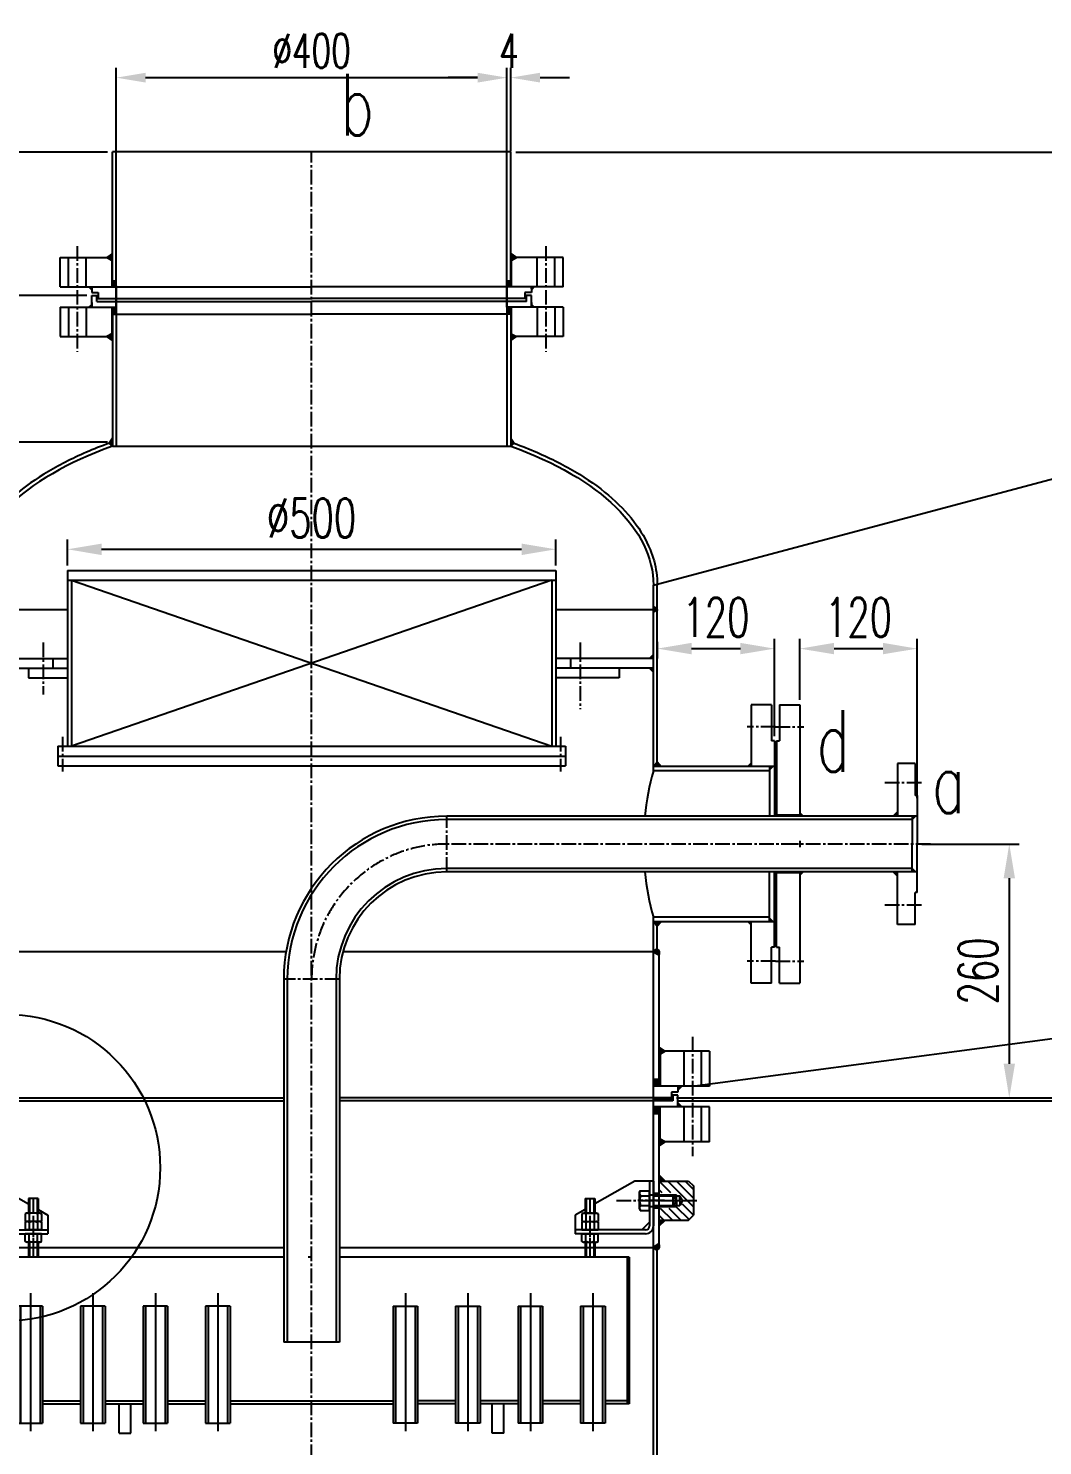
# Model space of a CAD drawing. Extents: x 0 to 10092, y 0 to 14268.
# Drawn here: x 2452 to 3491, y 12066 to 13517 of the extents above; entities that cross this region are included whole.
import ezdxf

# ---------------------------------------------------------------- set-up
doc = ezdxf.new("R2010")
doc.units = 0
doc.header["$LTSCALE"] = 20
doc.header["$PDMODE"] = 3
for name, pattern in [('C2', [17, 14, -1, 1, -1]), ('CENTER2', [1.125, 0.75, -0.125, 0.125, -0.125]), ('DASHED2', [0.375, 0.25, -0.125])]:
    doc.linetypes.add(name, pattern=pattern)
doc.layers.get('0').update_dxf_attribs({"linetype": 'CONTINUOUS'})
doc.layers.get('DEFPOINTS').update_dxf_attribs({"linetype": 'CONTINUOUS'})
for name, color, linetype in [('CENTER', 4, 'C2'), ('TUFU', 6, 'CONTINUOUS'), ('TXT', 6, 'CONTINUOUS')]:
    doc.layers.add(name, color=color, linetype=linetype)
doc.styles.add('HZFSD', font='ROMANS', dxfattribs={"width": 0.6667, "bigfont": 'HZFSD'})
doc.dimstyles.new('ARROW', dxfattribs={"dimtxt": 3.5, "dimasz": 3, "dimexe": 1, "dimexo": 0, "dimgap": 1, "dimtad": 1, "dimdec": 1, "dimdsep": 46, "dimtxsty": 'HZFSD', "dimcen": 0, "dimclrd": 3, "dimclre": 3, "dimclrt": 6, "dimadec": 0, "dimazin": 0, "dimtfac": 0.514286, "dimtdec": 1, "dimtix": 1, "dimtofl": 0, "dimtmove": 2, "dimatfit": 3, "dimfxl": 0, "dimtolj": 1, "dimarcsym": 0})
doc.dimstyles.new('ARROW$0', dxfattribs={"dimtxt": 4, "dimasz": 3, "dimexe": 1, "dimexo": 1, "dimgap": 0, "dimtad": 1, "dimdec": 1, "dimzin": 0, "dimdsep": 46, "dimtxsty": 'HZFSD', "dimcen": 0, "dimclrd": 3, "dimclre": 3, "dimclrt": 6, "dimadec": 0, "dimazin": 0, "dimtfac": 0.5, "dimtdec": 1, "dimtix": 1, "dimtmove": 2, "dimatfit": 3, "dimfxl": 0, "dimtolj": 1, "dimtzin": 0, "dimarcsym": 0})

# ---------------------------------------------------------------- blocks, each defined once
blk = doc.blocks.new('*D14')
at = {"color": 3, "lineweight": -2}
for p, q in [((2492.1, 12966.7), (2492.1, 12993.4)), ((2992.1, 12966.7), (2992.1, 12993.4)), ((2527.1, 12983.4), (2957.1, 12983.4))]:
    blk.add_line(p, q, dxfattribs=at)
at = {"color": 3}
for points in [[(2527.1, 12989.2), (2527.1, 12977.5), (2492.1, 12983.4)], [(2957.1, 12989.2), (2957.1, 12977.5), (2992.1, 12983.4)]]:
    blk.add_solid(points, dxfattribs=at)
at = {"layer": 'DEFPOINTS', "color": 0}
for p in [(2992.1, 12983.4), (2492.1, 12961.7), (2992.1, 12961.7)]:
    blk.add_point(p, dxfattribs=at)
at = {"color": 6, "insert": (2742.1, 13015.4), "char_height": 40, "attachment_point": 5, "style": 'HZFSD'}
blk.add_mtext('\\A1;%%C500', dxfattribs=at)
blk = doc.blocks.new('*D15')
at = {"color": 3, "lineweight": -2}
for p, q in [((3242.1, 12829.2), (3242.1, 12891.7)), ((3362.1, 12728.7), (3362.1, 12891.7)), ((3277.1, 12881.7), (3327.1, 12881.7))]:
    blk.add_line(p, q, dxfattribs=at)
at = {"color": 3}
for points in [[(3277.1, 12887.6), (3277.1, 12875.9), (3242.1, 12881.7)], [(3327.1, 12887.6), (3327.1, 12875.9), (3362.1, 12881.7)]]:
    blk.add_solid(points, dxfattribs=at)
at = {"layer": 'DEFPOINTS', "color": 0}
for p in [(3362.1, 12881.7), (3242.1, 12824.2), (3362.1, 12723.7)]:
    blk.add_point(p, dxfattribs=at)
at = {"color": 6, "insert": (3302.1, 12913.7), "char_height": 40, "attachment_point": 5, "style": 'HZFSD'}
blk.add_mtext('\\A1;120', dxfattribs=at)
blk = doc.blocks.new('*D16')
at = {"color": 3, "lineweight": -2}
for p, q in [((3096.1, 12888.5), (3096.1, 12871.7)), ((3216.1, 12792.2), (3216.1, 12891.7)), ((3131.1, 12881.7), (3181.1, 12881.7))]:
    blk.add_line(p, q, dxfattribs=at)
at = {"color": 3}
for points in [[(3131.1, 12887.6), (3131.1, 12875.9), (3096.1, 12881.7)], [(3181.1, 12887.6), (3181.1, 12875.9), (3216.1, 12881.7)]]:
    blk.add_solid(points, dxfattribs=at)
at = {"layer": 'DEFPOINTS', "color": 0}
for p in [(3096.1, 12893.5), (3216.1, 12881.7), (3216.1, 12787.2)]:
    blk.add_point(p, dxfattribs=at)
at = {"color": 6, "insert": (3156.1, 12913.7), "char_height": 40, "attachment_point": 5, "style": 'HZFSD'}
blk.add_mtext('\\A1;120', dxfattribs=at)
blk = doc.blocks.new('*D32')
at = {"color": 3, "lineweight": -2}
for p, q in [((2512.1, 13243.1), (2189.4, 13243.1)), ((2199.4, 13208.1), (2199.4, 13128.1)), ((2533.1, 13093.1), (2189.4, 13093.1))]:
    blk.add_line(p, q, dxfattribs=at)
at = {"color": 3}
for points in [[(2193.5, 13208.1), (2205.2, 13208.1), (2199.4, 13243.1)], [(2193.5, 13128.1), (2205.2, 13128.1), (2199.4, 13093.1)]]:
    blk.add_solid(points, dxfattribs=at)
at = {"layer": 'DEFPOINTS', "color": 0}
for p in [(2517.1, 13243.1), (2199.4, 13093.1), (2538.1, 13093.1)]:
    blk.add_point(p, dxfattribs=at)
at = {"color": 6, "insert": (2167.4, 13168.1), "char_height": 40, "attachment_point": 5, "rotation": 90, "style": 'HZFSD'}
blk.add_mtext('\\A1;150', dxfattribs=at)
blk = doc.blocks.new('*D33')
at = {"color": 3, "lineweight": -2}
for p, q in [((2512.1, 13243.1), (2115.3, 13243.1)), ((2125.3, 13208.1), (2125.3, 12956.7)), ((2383.1, 12921.7), (2115.3, 12921.7))]:
    blk.add_line(p, q, dxfattribs=at)
at = {"color": 3}
for points in [[(2119.5, 13208.1), (2131.1, 13208.1), (2125.3, 13243.1)], [(2119.5, 12956.7), (2131.1, 12956.7), (2125.3, 12921.7)]]:
    blk.add_solid(points, dxfattribs=at)
at = {"layer": 'DEFPOINTS', "color": 0}
for p in [(2517.1, 13243.1), (2125.3, 12921.7), (2388.1, 12921.7)]:
    blk.add_point(p, dxfattribs=at)
at = {"color": 6, "insert": (2093.3, 13082.4), "char_height": 40, "attachment_point": 5, "rotation": 90, "style": 'HZFSD'}
blk.add_mtext('\\A1;321', dxfattribs=at)
blk = doc.blocks.new('*D36')
at = {"color": 3, "lineweight": -2}
for p, q in [((3367.1, 12681.7), (3466.5, 12681.7)), ((3456.5, 12646.7), (3456.5, 12456.7)), ((3115.6, 12421.7), (3466.5, 12421.7))]:
    blk.add_line(p, q, dxfattribs=at)
at = {"color": 3}
for points in [[(3450.7, 12646.7), (3462.3, 12646.7), (3456.5, 12681.7)], [(3450.7, 12456.7), (3462.3, 12456.7), (3456.5, 12421.7)]]:
    blk.add_solid(points, dxfattribs=at)
at = {"layer": 'DEFPOINTS', "color": 0}
for p in [(3362.1, 12681.7), (3110.6, 12421.7), (3456.5, 12421.7)]:
    blk.add_point(p, dxfattribs=at)
at = {"color": 6, "insert": (3424.5, 12551.7), "char_height": 40, "attachment_point": 5, "rotation": 90, "style": 'HZFSD'}
blk.add_mtext('\\A1;260', dxfattribs=at)
blk = doc.blocks.new('*D37')
at = {"color": 3, "lineweight": -2}
for p, q in [((2912.1, 13466.2), (2882.1, 13466.2)), ((2942.1, 13391.1), (2942.1, 13476.2)), ((2946.1, 13391.1), (2946.1, 13476.2)), ((2976.1, 13466.2), (3006.1, 13466.2))]:
    blk.add_line(p, q, dxfattribs=at)
at = {"color": 3}
for points in [[(2912.1, 13471.2), (2912.1, 13461.2), (2942.1, 13466.2)], [(2976.1, 13471.2), (2976.1, 13461.2), (2946.1, 13466.2)]]:
    blk.add_solid(points, dxfattribs=at)
at = {"layer": 'DEFPOINTS', "color": 0}
for p in [(2946.1, 13466.2), (2942.1, 13391.1), (2946.1, 13391.1)]:
    blk.add_point(p, dxfattribs=at)
at = {"color": 6, "insert": (2944.1, 13493.7), "char_height": 35, "attachment_point": 5, "style": 'HZFSD'}
blk.add_mtext('\\A1;4', dxfattribs=at)
blk = doc.blocks.new('*D38')
at = {"color": 3, "lineweight": -2}
for p, q in [((2542.1, 13391.1), (2542.1, 13476.2)), ((2572.1, 13466.2), (2912.1, 13466.2)), ((2942.1, 13391.1), (2942.1, 13476.2))]:
    blk.add_line(p, q, dxfattribs=at)
at = {"color": 3}
for points in [[(2572.1, 13471.2), (2572.1, 13461.2), (2542.1, 13466.2)], [(2912.1, 13471.2), (2912.1, 13461.2), (2942.1, 13466.2)]]:
    blk.add_solid(points, dxfattribs=at)
at = {"layer": 'DEFPOINTS', "color": 0}
for p in [(2942.1, 13466.2), (2542.1, 13391.1), (2942.1, 13391.1)]:
    blk.add_point(p, dxfattribs=at)
at = {"color": 6, "insert": (2742.1, 13493.7), "char_height": 35, "attachment_point": 5, "style": 'HZFSD'}
blk.add_mtext('\\A1;%%C400', dxfattribs=at)
blk = doc.blocks.new('A$C5D1556C4')
for points in [[(39, 264), (33, 258), (39, 258)], [(751, 264), (757, 258), (751, 258)], [(39, 212), (33, 218), (39, 218)], [(751, 212), (757, 218), (751, 218)]]:
    blk.add_hatch(color=0).paths.add_polyline_path(points)
h = blk.add_hatch()
h.set_pattern_fill('ANSI31', color=6, scale=50, style=0)
h.set_pattern_definition([(45, (-9325.817, -16283.234), (-4.4194174, 4.4194174), [])])
h.paths.add_polyline_path([(39, 258), (9, 258), (4, 253), (4, 238), (13.2, 238), (17, 244.6), (21.2, 244.6), (21.2, 246), (26.3, 246), (39, 246)])
h.paths.add_polyline_path([(39, 230), (26.3, 230), (21.2, 230), (21.2, 231.4), (17, 231.4), (13.2, 238), (4, 238), (4, 223), (9, 218), (39, 218)])
h = blk.add_hatch()
h.set_pattern_fill('ANSI31', color=6, scale=50, style=0)
h.set_pattern_definition([(135, (10115.817, -16283.234), (4.4194174, 4.4194174), [])])
h.paths.add_polyline_path([(751, 258), (781, 258), (786, 253), (786, 238), (776.8, 238), (773, 244.6), (768.8, 244.6), (768.8, 246), (763.7, 246), (751, 246)])
h.paths.add_polyline_path([(751, 230), (763.7, 230), (768.8, 230), (768.8, 231.4), (773, 231.4), (776.8, 238), (786, 238), (786, 223), (781, 218), (751, 218)])
at = {"color": 0}
for p, q in [((39, 264), (33, 258)), ((751, 264), (757, 258)), ((9, 258), (4, 253)), ((4, 253), (4, 223)), ((39, 258), (9, 258)), ((751, 258), (781, 258)), ((781, 258), (786, 253)), ((786, 253), (786, 223)), ((9, 218), (4, 223)), ((39, 218), (9, 218)), ((39, 212), (33, 218)), ((751, 218), (781, 218)), ((751, 212), (757, 218)), ((781, 218), (786, 223))]:
    blk.add_line(p, q, dxfattribs=at)
for p, q in [((45, 258), (64, 258)), ((45, 258), (45, 212)), ((49, 258), (49, 212)), ((49, 228), (49, 248)), ((58.4, 248), (49, 248)), ((59.3, 246.4), (58.4, 248)), ((64, 258), (105, 234.5)), ((726, 258), (685, 234.5)), ((745, 258), (726, 258)), ((730.7, 246.4), (731.6, 248)), ((731.6, 248), (741, 248)), ((741, 258), (741, 212)), ((741, 228), (741, 248)), ((745, 258), (745, 212)), ((15.2, 238), (18.1, 242.9)), ((15.2, 238), (18.1, 233.1)), ((18.1, 238), (18.1, 242.9)), ((18.1, 238), (18.1, 233.1)), ((21.2, 238), (21.2, 244)), ((21.2, 238), (21.2, 232)), ((21.5, 238), (25, 244)), ((21.5, 238), (25, 232)), ((25, 244), (25, 232)), ((45, 245.5), (39, 245.5)), ((49, 229.6), (49, 246.4)), ((58.2, 243), (49, 243)), ((58.2, 233), (49, 233)), ((59.3, 229.6), (59.3, 246.4)), ((105, 240), (105, 225.2)), ((115, 240), (105, 240)), ((115, 240), (115, 225.2)), ((675, 240), (685, 240)), ((675, 240), (675, 225.2)), ((685, 240), (685, 225.2)), ((730.7, 229.6), (730.7, 246.4)), ((731.8, 243), (741, 243)), ((731.8, 233), (741, 233)), ((741, 229.6), (741, 246.4)), ((745, 245.5), (751, 245.5)), ((765, 244), (765, 232)), ((768.5, 238), (765, 244)), ((768.5, 238), (765, 232)), ((768.8, 238), (768.8, 244)), ((768.8, 238), (768.8, 232)), ((774.8, 238), (771.9, 242.9)), ((771.9, 238), (771.9, 242.9)), ((774.8, 238), (771.9, 233.1)), ((771.9, 238), (771.9, 233.1)), ((45, 230.5), (39, 230.5)), ((58.4, 228), (49, 228)), ((59.3, 229.6), (58.4, 228)), ((103, 225.2), (101.7, 224.4)), ((101.7, 224.4), (101.7, 216.6)), ((117, 225.2), (103, 225.2)), ((105.8, 224.3), (105.8, 216.6)), ((114.2, 224.3), (114.2, 216.6)), ((115, 228.7), (125, 223)), ((117, 225.2), (118.3, 224.4)), ((118.3, 224.4), (118.3, 216.6)), ((125, 223), (125, 204)), ((675, 228.7), (665, 223)), ((665, 223), (665, 204)), ((673, 225.2), (671.7, 224.4)), ((671.7, 224.4), (671.7, 216.6)), ((673, 225.2), (687, 225.2)), ((675.8, 224.3), (675.8, 216.6)), ((684.2, 224.3), (684.2, 216.6)), ((687, 225.2), (688.3, 224.4)), ((688.3, 224.4), (688.3, 216.6)), ((730.7, 229.6), (731.6, 228)), ((731.6, 228), (741, 228)), ((745, 230.5), (751, 230.5)), ((57, 208), (49, 216)), ((53, 208), (125, 208)), ((53, 204), (125, 204)), ((118.3, 216.6), (101.7, 216.6)), ((103, 216.6), (101.7, 215.8)), ((101.7, 215.8), (101.7, 208)), ((118.3, 208), (101.7, 208)), ((118.3, 204), (101.7, 204)), ((101.7, 196.2), (101.7, 204)), ((117, 216.6), (103, 216.6)), ((105.8, 215.7), (105.8, 208)), ((105.8, 196.3), (105.8, 204)), ((114.2, 215.7), (114.2, 208)), ((114.2, 196.3), (114.2, 204)), ((117, 216.6), (118.3, 215.8)), ((118.3, 215.8), (118.3, 208)), ((118.3, 196.2), (118.3, 204)), ((737, 208), (665, 208)), ((737, 204), (665, 204)), ((671.7, 216.6), (688.3, 216.6)), ((673, 216.6), (671.7, 215.8)), ((671.7, 215.8), (671.7, 208)), ((671.7, 208), (688.3, 208)), ((671.7, 196.2), (671.7, 204)), ((671.7, 204), (688.3, 204)), ((673, 216.6), (687, 216.6)), ((675.8, 215.7), (675.8, 208)), ((675.8, 196.3), (675.8, 204)), ((684.2, 215.7), (684.2, 208)), ((684.2, 196.3), (684.2, 204)), ((687, 216.6), (688.3, 215.8)), ((688.3, 215.8), (688.3, 208)), ((688.3, 196.2), (688.3, 204)), ((733, 208), (741, 216)), ((103, 195.4), (101.7, 196.2)), ((117, 195.4), (103, 195.4)), ((105, 195.4), (105, 180)), ((115, 195.4), (115, 180)), ((117, 195.4), (118.3, 196.2)), ((673, 195.4), (671.7, 196.2)), ((673, 195.4), (687, 195.4)), ((675, 195.4), (675, 180)), ((685, 195.4), (685, 180)), ((687, 195.4), (688.3, 196.2)), ((70, 180), (70, 30)), ((366.5, 180), (70, 180)), ((72, 180), (72, 33)), ((720, 180), (423.5, 180)), ((718, 180), (718, 30)), ((720, 180), (720, 30)), ((94.5, 130), (94.5, 10)), ((119.5, 130), (94.5, 130)), ((97, 130), (97, 10)), ((117, 130), (117, 10)), ((119.5, 130), (119.5, 10)), ((158.5, 130), (158.5, 10)), ((183.5, 130), (158.5, 130)), ((161, 130), (161, 10)), ((181, 130), (181, 10)), ((183.5, 130), (183.5, 10)), ((222.5, 130), (222.5, 10)), ((247.5, 130), (222.5, 130)), ((225, 130), (225, 10)), ((245, 130), (245, 10)), ((247.5, 130), (247.5, 10)), ((286.5, 130), (286.5, 10)), ((311.5, 130), (286.5, 130)), ((289, 130), (289, 10)), ((309, 130), (309, 10)), ((311.5, 130), (311.5, 10)), ((478.5, 130), (478.5, 10)), ((478.5, 130), (503.5, 130)), ((481, 130), (481, 10)), ((501, 130), (501, 10)), ((503.5, 130), (503.5, 10)), ((542.5, 130), (542.5, 10)), ((542.5, 130), (567.5, 130)), ((545, 130), (545, 10)), ((565, 130), (565, 10)), ((567.5, 130), (567.5, 10)), ((606.5, 130), (606.5, 10)), ((606.5, 130), (631.5, 130)), ((609, 130), (609, 10)), ((629, 130), (629, 10)), ((631.5, 130), (631.5, 10)), ((670.5, 130), (670.5, 10)), ((670.5, 130), (695.5, 130)), ((673, 130), (673, 10)), ((693, 130), (693, 10)), ((695.5, 130), (695.5, 10)), ((70, 33), (94.5, 33)), ((70, 30), (94.5, 30)), ((119.5, 33), (158.5, 33)), ((119.5, 30), (158.5, 30)), ((183.5, 33), (222.5, 33)), ((183.5, 30), (222.5, 30)), ((198, 0), (198, 30)), ((210, 0), (210, 30)), ((247.5, 33), (286.5, 33)), ((247.5, 30), (286.5, 30)), ((311.5, 33), (478.5, 33)), ((311.5, 30), (478.5, 30)), ((542.5, 33), (503.5, 33)), ((542.5, 30), (503.5, 30)), ((606.5, 33), (567.5, 33)), ((606.5, 30), (567.5, 30)), ((580, 0), (580, 30)), ((592, 0), (592, 30)), ((670.5, 33), (631.5, 33)), ((670.5, 30), (631.5, 30)), ((720, 33), (695.5, 33)), ((720, 30), (695.5, 30)), ((94.5, 10), (119.5, 10)), ((158.5, 10), (183.5, 10)), ((222.5, 10), (247.5, 10)), ((286.5, 10), (311.5, 10)), ((503.5, 10), (478.5, 10)), ((567.5, 10), (542.5, 10)), ((631.5, 10), (606.5, 10)), ((695.5, 10), (670.5, 10)), ((198, 0), (210, 0)), ((592, 0), (580, 0))]:
    blk.add_line(p, q)
at = {"color": 6, "linetype": 'CENTER2'}
for p, q in [((82.9, 238), (0, 238)), ((33.5, 238), (61, 238)), ((110, 240), (110, 180)), ((680, 240), (680, 180)), ((707.1, 238), (790, 238)), ((756.5, 238), (729, 238)), ((110, 220.9), (110, 186.1)), ((680, 220.9), (680, 186.1))]:
    blk.add_line(p, q, dxfattribs=at)
at = {"color": 7, "linetype": 'Continuous'}
for p, q in [((24.4, 242.9), (18.1, 242.9)), ((24.4, 233.1), (18.1, 233.1)), ((45, 244), (25, 244)), ((745, 244), (765, 244)), ((765.6, 242.9), (771.9, 242.9)), ((765.6, 233.1), (771.9, 233.1)), ((45, 232), (25, 232)), ((745, 232), (765, 232))]:
    blk.add_line(p, q, dxfattribs=at)
at = {"color": 6, "linetype": 'Continuous'}
for p, q in [((25, 244), (21.2, 244)), ((45, 242.9), (25, 242.9)), ((45, 233.1), (25, 233.1)), ((106, 240), (106, 225.2)), ((114, 240), (114, 225.2)), ((676, 240), (676, 225.2)), ((684, 240), (684, 225.2)), ((745, 242.9), (765, 242.9)), ((745, 233.1), (765, 233.1)), ((765, 244), (768.8, 244)), ((25, 232), (21.2, 232)), ((765, 232), (768.8, 232)), ((106, 195.4), (106, 180)), ((114, 195.4), (114, 180)), ((676, 195.4), (676, 180)), ((684, 195.4), (684, 180))]:
    blk.add_line(p, q, dxfattribs=at)
at = {"color": 1, "linetype": 'DASHED2'}
for p, q in [((49, 244), (45, 244)), ((49, 244), (45, 244)), ((741, 244), (745, 244)), ((741, 244), (745, 244)), ((49, 232), (45, 232)), ((49, 232), (45, 232)), ((741, 232), (745, 232)), ((741, 232), (745, 232))]:
    blk.add_line(p, q, dxfattribs=at)
for centre, radius, start, end in [((55.9, 245.5), 3.44, 313.3287, 46.6713), ((734.1, 245.5), 3.44, 133.3287, 226.6713), ((47.2, 238), 12.1, 335.6713, 24.3287), ((55.9, 230.5), 3.44, 313.3287, 46.6713), ((742.8, 238), 12.1, 155.6713, 204.3287), ((734.1, 230.5), 3.44, 133.3287, 226.6713), ((103.7, 222.3), 2.86, 43.3287, 136.6713), ((110, 215.1), 10.1, 65.6713, 114.3287), ((116.3, 222.3), 2.86, 43.3287, 136.6713), ((673.7, 222.3), 2.86, 43.3287, 136.6713), ((680, 215.1), 10.1, 65.6713, 114.3287), ((686.3, 222.3), 2.86, 43.3287, 136.6713), ((53, 212), 8, 180, 270), ((53, 212), 4, 180, 270), ((103.7, 213.7), 2.86, 43.3287, 136.6713), ((110, 206.5), 10.1, 65.6713, 114.3287), ((116.3, 213.7), 2.86, 43.3287, 136.6713), ((673.7, 213.7), 2.86, 43.3287, 136.6713), ((680, 206.5), 10.1, 65.6713, 114.3287), ((686.3, 213.7), 2.86, 43.3287, 136.6713), ((737, 212), 8, 270, 0), ((737, 212), 4, 270, 0), ((103.7, 198.3), 2.86, 223.3287, 316.6713), ((110, 205.5), 10.1, 245.6713, 294.3287), ((116.3, 198.3), 2.86, 223.3287, 316.6713), ((673.7, 198.3), 2.86, 223.3287, 316.6713), ((680, 205.5), 10.1, 245.6713, 294.3287), ((686.3, 198.3), 2.86, 223.3287, 316.6713)]:
    blk.add_arc(centre, radius, start, end)
at = {"layer": 'CENTER'}
for p, q in [((395, 180), (391.5, 180)), ((395, 180), (395, 184)), ((107, 143.2), (107, 2.1)), ((171, 143.2), (171, 2.1)), ((235, 143.2), (235, 2.1)), ((299, 143.2), (299, 2.1)), ((491, 143.2), (491, 2.1)), ((555, 143.2), (555, 2.1)), ((619, 143.2), (619, 2.1)), ((683, 143.2), (683, 2.1))]:
    blk.add_line(p, q, dxfattribs=at)
blk = doc.blocks.new('*D50')
at = {"color": 3, "lineweight": -2}
for p, q in [((3117.1, 12418.7), (3593.7, 12418.7)), ((3583.7, 12383.7), (3583.7, 8563.9)), ((3101.1, 8528.9), (3593.7, 8528.9))]:
    blk.add_line(p, q, dxfattribs=at)
at = {"color": 3}
for points in [[(3577.9, 12383.7), (3589.5, 12383.7), (3583.7, 12418.7)], [(3577.9, 8563.9), (3589.5, 8563.9), (3583.7, 8528.9)]]:
    blk.add_solid(points, dxfattribs=at)
at = {"layer": 'DEFPOINTS', "color": 0}
for p in [(3112.1, 12418.7), (3096.1, 8528.9), (3583.7, 8528.9)]:
    blk.add_point(p, dxfattribs=at)
at = {"color": 6, "insert": (3551.7, 10473.8), "char_height": 40, "attachment_point": 5, "rotation": 90, "style": 'HZFSD'}
blk.add_mtext('\\A1;3890', dxfattribs=at)
blk = doc.blocks.new('*D51')
at = {"color": 3, "lineweight": -2}
for p, q in [((2951.1, 13390.1), (3593.7, 13390.1)), ((3583.7, 13355.1), (3583.7, 12456.7)), ((3115.6, 12421.7), (3593.7, 12421.7))]:
    blk.add_line(p, q, dxfattribs=at)
at = {"color": 3}
for points in [[(3577.9, 13355.1), (3589.5, 13355.1), (3583.7, 13390.1)], [(3577.9, 12456.7), (3589.5, 12456.7), (3583.7, 12421.7)]]:
    blk.add_solid(points, dxfattribs=at)
at = {"layer": 'DEFPOINTS', "color": 0}
for p in [(2946.1, 13390.1), (3110.6, 12421.7), (3583.7, 12421.7)]:
    blk.add_point(p, dxfattribs=at)
at = {"color": 6, "insert": (3551.7, 12905.9), "char_height": 40, "attachment_point": 5, "rotation": 90, "style": 'HZFSD'}
blk.add_mtext('\\A1;968', dxfattribs=at)
blk = doc.blocks.new('*D122')
at = {"color": 3, "lineweight": -2}
for p, q in [((2533.1, 13390.1), (1073, 13390.1)), ((1083, 13355.1), (1083, 1844.8)), ((1727.1, 1809.8), (1073, 1809.8))]:
    blk.add_line(p, q, dxfattribs=at)
at = {"color": 3}
for points in [[(1077.1, 13355.1), (1088.8, 13355.1), (1083, 13390.1)], [(1077.1, 1844.8), (1088.8, 1844.8), (1083, 1809.8)]]:
    blk.add_solid(points, dxfattribs=at)
at = {"layer": 'DEFPOINTS', "color": 0}
for p in [(2538.1, 13390.1), (1083, 1809.8), (1732.1, 1809.8)]:
    blk.add_point(p, dxfattribs=at)
at = {"color": 6, "insert": (1051, 7600), "char_height": 40, "attachment_point": 5, "rotation": 90, "style": 'HZFSD'}
blk.add_mtext('\\A1;11580', dxfattribs=at)

msp = doc.modelspace()

# ---------------------------------------------------------------- hatches: boundary and pattern name
h = msp.add_hatch(color=256)
h.paths.add_polyline_path([(2538.1, 13286.12), (2538.1, 13282.12), (2532.41, 13282.12)])
h.paths.add_polyline_path([(2532.41, 13282.12), (2537.6, 13282.12), (2537.6, 13279.12)])
h.paths.add_polyline_path([(2537.6, 13282.12), (2538.1, 13282.12), (2538.1, 13279.12), (2537.6, 13279.12)])
h = msp.add_hatch(color=256)
h.paths.add_polyline_path([(2946.1, 13286.12), (2946.1, 13282.12), (2951.8, 13282.12)])
h.paths.add_polyline_path([(2951.8, 13282.12), (2946.6, 13282.12), (2946.6, 13279.12)])
h.paths.add_polyline_path([(2946.6, 13282.12), (2946.1, 13282.12), (2946.1, 13279.12), (2946.6, 13279.12)])
for color, points in [(256, [(2517.1, 13252.12), (2514.1, 13252.12), (2517.1, 13249.12)]), (256, [(2542.1, 13252.12), (2537.6, 13252.12), (2537.6, 13259.12), (2542.1, 13259.12)]), (256, [(2942.1, 13252.12), (2946.6, 13252.12), (2946.6, 13259.12), (2942.1, 13259.12)]), (256, [(2967.1, 13252.12), (2970.1, 13252.12), (2967.1, 13249.12)]), (256, [(2517.1, 13234.12), (2514.1, 13231.12), (2517.1, 13231.12)]), (256, [(2967.1, 13234.12), (2970.1, 13231.12), (2967.1, 13231.12)]), (256, [(2542.1, 13231.12), (2537.6, 13231.12), (2537.6, 13224.12), (2542.1, 13224.12)]), (256, [(2942.1, 13231.12), (2946.6, 13231.12), (2946.6, 13224.12), (2942.1, 13224.12)]), (256, [(3092.1, 12875.69), (3088.1, 12871.69), (3092.1, 12871.69)]), (256, [(3092.1, 12861.69), (3088.1, 12861.69), (3092.1, 12857.69)]), (256, [(3092.1, 12861.69), (3088.1, 12861.69), (3092.1, 12857.69)]), (6, [(3099.1, 12440.69), (3092.1, 12440.69), (3092.1, 12433.69), (3099.1, 12433.69)]), (256, [(3121.1, 12433.69), (3117.1, 12433.69), (3117.1, 12429.69)]), (6, [(3099.1, 12412.69), (3092.1, 12412.69), (3092.1, 12405.69), (3099.1, 12405.69)]), (256, [(3117.1, 12416.69), (3117.1, 12412.69), (3121.1, 12412.69)])]:
    msp.add_hatch(color=color).paths.add_polyline_path(points)
h = msp.add_hatch(color=256)
h.paths.add_polyline_path([(2538.1, 13197.12), (2538.1, 13201.12), (2532.41, 13201.12)])
h.paths.add_polyline_path([(2532.41, 13201.12), (2537.6, 13201.12), (2537.6, 13204.12)])
h.paths.add_polyline_path([(2537.6, 13201.12), (2538.1, 13201.12), (2538.1, 13204.12), (2537.6, 13204.12)])
h = msp.add_hatch(color=256)
h.paths.add_polyline_path([(2946.1, 13197.12), (2946.1, 13201.12), (2951.8, 13201.12)])
h.paths.add_polyline_path([(2951.8, 13201.12), (2946.6, 13201.12), (2946.6, 13204.12)])
h.paths.add_polyline_path([(2946.6, 13201.12), (2946.1, 13201.12), (2946.1, 13204.12), (2946.6, 13204.12)])
h = msp.add_hatch(color=6)
edge = h.paths.add_edge_path()
edge.add_line((2538.1, 13097.14), (2538.1, 13093.14))
edge.add_spline(control_points=[(2538.1, 13093.14), (2536.96, 13092.73), (2535.83, 13092.33), (2534.69, 13091.91)], knot_values=[5.3299309, 5.3299309, 5.3299309, 5.3299309, 5.341822, 5.341822, 5.341822, 5.341822], degree=3, periodic=0)
edge.add_line((2534.69, 13091.91), (2538.1, 13097.14))
edge = h.paths.add_edge_path()
edge.add_spline(control_points=[(2534.69, 13091.91), (2535.83, 13092.33), (2536.96, 13092.73), (2538.1, 13093.14)], knot_values=[5.3299309, 5.3299309, 5.3299309, 5.3299309, 5.341822, 5.341822, 5.341822, 5.341822], degree=3, periodic=0)
edge.add_line((2538.1, 13093.14), (2538.1, 13088.89))
edge.add_line((2538.1, 13088.89), (2537.1, 13088.89))
edge.add_line((2537.1, 13088.89), (2537.1, 13089.89))
edge.add_line((2537.1, 13089.89), (2534.69, 13091.91))
h = msp.add_hatch(color=6)
edge = h.paths.add_edge_path()
edge.add_line((2946.1, 13097.14), (2946.1, 13093.14))
edge.add_spline(control_points=[(2946.1, 13093.14), (2947.24, 13092.73), (2948.38, 13092.33), (2949.51, 13091.91)], knot_values=[5.3299309, 5.3299309, 5.3299309, 5.3299309, 5.341822, 5.341822, 5.341822, 5.341822], degree=3, periodic=0)
edge.add_line((2949.51, 13091.91), (2946.1, 13097.14))
edge = h.paths.add_edge_path()
edge.add_spline(control_points=[(2949.51, 13091.91), (2948.38, 13092.33), (2947.24, 13092.73), (2946.1, 13093.14)], knot_values=[5.3299309, 5.3299309, 5.3299309, 5.3299309, 5.341822, 5.341822, 5.341822, 5.341822], degree=3, periodic=0)
edge.add_line((2946.1, 13093.14), (2946.1, 13088.89))
edge.add_line((2946.1, 13088.89), (2947.1, 13088.89))
edge.add_line((2947.1, 13088.89), (2947.1, 13089.89))
edge.add_line((2947.1, 13089.89), (2949.51, 13091.91))
h = msp.add_hatch(color=6)
h.paths.add_polyline_path([(3092.1, 12924.42), (3095.1, 12922.69), (3096.1, 12922.69), (3096.1, 12921.69), (3092.1, 12921.69)])
h.paths.add_polyline_path([(3092.1, 12921.69), (3096.1, 12921.69), (3096.1, 12920.69), (3095.1, 12920.69), (3092.1, 12918.96)])
h = msp.add_hatch(color=256)
h.paths.add_polyline_path([(3096.1, 12765.77), (3096.1, 12761.19), (3100.1, 12761.19)])
h.paths.add_polyline_path([(3096.1, 12765.77), (3093.1, 12762.19), (3092.1, 12762.19), (3092.1, 12761.19), (3096.1, 12761.19)])
h = msp.add_hatch(color=256)
h.paths.add_polyline_path([(3096.1, 12597.62), (3096.1, 12602.19), (3100.1, 12602.19)])
h.paths.add_polyline_path([(3096.1, 12597.62), (3093.1, 12601.19), (3092.1, 12601.19), (3092.1, 12602.19), (3096.1, 12602.19)])
h = msp.add_hatch(color=6)
h.paths.add_polyline_path([(3092.1, 12572.69), (3093.1, 12572.69), (3096.1, 12574.42), (3096.1, 12571.69), (3092.1, 12571.69)])
h.paths.add_polyline_path([(3096.1, 12574.42, -0.147785), (3098.1, 12571.69), (3096.1, 12571.69)])
h.paths.add_polyline_path([(3098.1, 12571.69, -0.1708685), (3098.1, 12567.8)])
h.paths.add_polyline_path([(3093.1, 12570.69), (3092.1, 12570.69), (3092.1, 12571.69), (3098.1, 12571.69), (3098.1, 12567.8)])
h = msp.add_hatch(color=256)
h.paths.add_polyline_path([(3098.1, 12473.69), (3098.1, 12469.69), (3104.3, 12469.69)])
h.paths.add_polyline_path([(3104.3, 12469.69), (3099.1, 12469.69), (3099.1, 12466.69)])
h.paths.add_polyline_path([(3099.1, 12469.69), (3098.1, 12469.69), (3098.1, 12466.69), (3099.1, 12466.69)])
h = msp.add_hatch()
h.set_pattern_fill('ANSI37', color=6, scale=0.4, style=0)
h.set_pattern_definition([(45, (-8362.6237, 1579.9313), (-0.89802561, 0.89802561), []), (135, (-8362.6237, 1579.9313), (-0.89802561, -0.89802561), [])])
h.paths.add_polyline_path([(3112.1, 12421.69), (3092.1, 12421.69), (3092.1, 12418.69), (3112.1, 12418.69)])
h = msp.add_hatch(color=256)
h.paths.add_polyline_path([(3098.1, 12372.69), (3098.1, 12376.69), (3104.3, 12376.69)])
h.paths.add_polyline_path([(3104.3, 12376.69), (3099.1, 12376.69), (3099.1, 12379.69)])
h.paths.add_polyline_path([(3099.1, 12376.69), (3098.1, 12376.69), (3098.1, 12379.69), (3099.1, 12379.69)])
h = msp.add_hatch(color=6)
h.paths.add_polyline_path([(3092.1, 12267.69), (3093.1, 12267.69), (3096.1, 12265.96), (3096.1, 12268.69), (3092.1, 12268.69)])
h.paths.add_polyline_path([(3096.1, 12265.96, 0.147785), (3098.1, 12268.69), (3096.1, 12268.69)])
h.paths.add_polyline_path([(3098.1, 12268.69, 0.1708685), (3098.1, 12272.58)])
h.paths.add_polyline_path([(3093.1, 12269.69), (3092.1, 12269.69), (3092.1, 12268.69), (3098.1, 12268.69), (3098.1, 12272.58)])

# ---------------------------------------------------------------- linework, layer by layer
for p, q in [((2538.1, 13259.12), (2538.1, 13390.12)), ((2946.1, 13390.12), (2538.1, 13390.12)), ((2542.1, 13231.12), (2542.1, 13391.12)), ((2942.1, 13231.12), (2942.1, 13391.12)), ((2946.1, 13259.12), (2946.1, 13390.12)), ((2484.6, 13282.12), (2538.1, 13282.12)), ((2484.6, 13252.12), (2484.6, 13282.12)), ((2493.1, 13252.12), (2493.1, 13282.12)), ((2511.1, 13252.12), (2511.1, 13282.12)), ((2538.1, 13286.12), (2532.41, 13282.12)), ((2537.6, 13279.12), (2532.41, 13282.12)), ((2537.6, 13282.12), (2537.6, 13252.12)), ((2537.6, 13279.12), (2538.1, 13279.12)), ((2946.1, 13286.12), (2951.8, 13282.12)), ((2999.6, 13282.12), (2946.1, 13282.12)), ((2946.6, 13279.12), (2946.1, 13279.12)), ((2946.6, 13279.12), (2951.8, 13282.12)), ((2946.6, 13282.12), (2946.6, 13252.12)), ((2973.1, 13252.12), (2973.1, 13282.12)), ((2991.1, 13252.12), (2991.1, 13282.12)), ((2999.6, 13252.12), (2999.6, 13282.12)), ((2484.6, 13252.12), (2742.1, 13252.12)), ((2514.1, 13252.12), (2517.1, 13249.12)), ((2517.1, 13250.12), (2517.1, 13252.12)), ((2517.1, 13252.12), (2517.1, 13246.12)), ((2542.1, 13253.12), (2542.1, 13088.89)), ((2999.6, 13252.12), (2742.1, 13252.12)), ((2942.1, 13253.12), (2942.1, 13088.89)), ((2970.1, 13252.12), (2967.1, 13249.12)), ((2967.1, 13252.12), (2967.1, 13246.12)), ((2967.1, 13250.12), (2967.1, 13252.12)), ((2514.1, 13231.12), (2517.1, 13234.12)), ((2517.1, 13246.12), (2523.6, 13246.12)), ((2517.1, 13243.12), (2523.6, 13243.12)), ((2517.1, 13231.12), (2517.1, 13243.12)), ((2517.1, 13236.12), (2517.1, 13231.12)), ((2522.1, 13237.12), (2522.1, 13243.12)), ((2522.1, 13240.12), (2742.1, 13240.12)), ((2522.1, 13237.12), (2742.1, 13237.12)), ((2523.6, 13246.12), (2523.6, 13240.12)), ((2962.1, 13240.12), (2742.1, 13240.12)), ((2962.1, 13237.12), (2742.1, 13237.12)), ((2967.1, 13246.12), (2960.6, 13246.12)), ((2960.6, 13246.12), (2960.6, 13240.12)), ((2967.1, 13243.12), (2960.6, 13243.12)), ((2962.1, 13237.12), (2962.1, 13243.12)), ((2967.1, 13231.12), (2967.1, 13243.12)), ((2967.1, 13236.12), (2967.1, 13231.12)), ((2970.1, 13231.12), (2967.1, 13234.12)), ((2484.6, 13231.12), (2542.1, 13231.12)), ((2484.6, 13231.12), (2484.6, 13201.12)), ((2493.1, 13231.12), (2493.1, 13201.12)), ((2511.1, 13231.12), (2511.1, 13201.12)), ((2537.6, 13231.12), (2537.6, 13201.12)), ((2537.6, 13224.12), (2742.1, 13224.12)), ((2538.1, 13224.12), (2538.1, 13088.89)), ((2946.6, 13224.12), (2742.1, 13224.12)), ((2999.6, 13231.12), (2942.1, 13231.12)), ((2946.1, 13224.12), (2946.1, 13088.89)), ((2946.6, 13231.12), (2946.6, 13201.12)), ((2973.1, 13231.12), (2973.1, 13201.12)), ((2991.1, 13231.12), (2991.1, 13201.12)), ((2999.6, 13231.12), (2999.6, 13201.12)), ((2537.6, 13204.12), (2532.41, 13201.12)), ((2537.6, 13204.12), (2538.1, 13204.12)), ((2946.6, 13204.12), (2946.1, 13204.12)), ((2946.6, 13204.12), (2951.8, 13201.12)), ((2484.6, 13201.12), (2538.1, 13201.12)), ((2538.1, 13197.12), (2532.41, 13201.12)), ((2999.6, 13201.12), (2946.1, 13201.12)), ((2946.1, 13197.12), (2951.8, 13201.12)), ((2538.1, 13088.89), (2946.1, 13088.89)), ((2492.1, 12961.69), (2992.1, 12961.69)), ((2492.1, 12961.69), (2492.1, 12781.69)), ((2992.1, 12961.69), (2992.1, 12781.69)), ((2492.1, 12951.69), (2992.1, 12951.69)), ((2496.1, 12951.69), (2496.1, 12781.69)), ((2988.1, 12951.69), (2988.1, 12781.69)), ((3092.1, 12756.69), (3092.1, 12946.69)), ((3096.1, 12761.19), (3096.1, 12946.69)), ((2388.1, 12921.69), (2492.1, 12921.69)), ((2992.1, 12921.69), (3096.1, 12921.69)), ((2392.1, 12871.69), (2492.1, 12871.69)), ((2477.1, 12871.69), (2477.1, 12861.69)), ((3092.1, 12871.69), (2992.1, 12871.69)), ((3007.1, 12871.69), (3007.1, 12861.69)), ((3092.1, 12875.69), (3088.1, 12871.69)), ((2392.1, 12861.69), (2477.1, 12861.69)), ((2452.1, 12861.69), (2452.1, 12851.69)), ((2477.1, 12861.69), (2492.1, 12861.69)), ((3007.1, 12861.69), (2992.1, 12861.69)), ((3092.1, 12861.69), (3007.1, 12861.69)), ((3057.1, 12861.69), (3057.1, 12851.69)), ((3092.1, 12857.69), (3088.1, 12861.69)), ((3092.1, 12857.69), (3088.1, 12861.69)), ((2452.1, 12851.69), (2492.1, 12851.69)), ((3057.1, 12851.69), (2992.1, 12851.69)), ((3213.1, 12824.19), (3192.1, 12824.19)), ((3192.1, 12824.19), (3192.1, 12761.19)), ((3213.1, 12824.19), (3213.1, 12787.19)), ((3221.1, 12824.19), (3242.1, 12824.19)), ((3221.1, 12824.19), (3221.1, 12787.19)), ((3242.1, 12824.19), (3242.1, 12710.19)), ((3216.1, 12787.19), (3213.1, 12787.19)), ((3216.1, 12787.19), (3216.1, 12710.19)), ((3218.1, 12787.19), (3221.1, 12787.19)), ((3218.1, 12787.19), (3218.1, 12710.19)), ((2482.1, 12781.69), (3002.1, 12781.69)), ((2482.1, 12781.69), (2482.1, 12761.69)), ((2482.1, 12771.69), (3002.1, 12771.69)), ((3002.1, 12781.69), (3002.1, 12761.69)), ((2482.1, 12761.69), (3002.1, 12761.69)), ((3093.1, 12762.19), (3092.1, 12762.19)), ((3216.1, 12761.19), (3092.1, 12761.19)), ((3211.1, 12756.69), (3092.1, 12756.69)), ((3093.1, 12762.19), (3096.1, 12765.77)), ((3096.1, 12765.77), (3100.1, 12761.19)), ((3211.1, 12761.19), (3211.1, 12710.19)), ((3342.1, 12764.19), (3342.1, 12710.19)), ((3360.1, 12764.19), (3342.1, 12764.19)), ((3360.1, 12764.19), (3360.1, 12731.19)), ((3362.1, 12731.19), (3360.1, 12731.19)), ((3362.1, 12731.19), (3362.1, 12681.69)), ((3362.1, 12710.19), (2880.6, 12710.19)), ((3242.1, 12711.19), (3218.1, 12711.19)), ((3337.74, 12710.19), (3342.1, 12714.55)), ((3357.1, 12710.19), (3357.1, 12681.69)), ((3357.1, 12706.69), (3360.6, 12710.19)), ((3362.1, 12723.69), (3362.1, 12681.69)), ((3357.1, 12706.69), (2880.6, 12706.69)), ((3357.1, 12704.19), (3357.1, 12681.69)), ((3242.1, 12684.92), (3242.1, 12678.63)), ((3242.1, 12684.77), (3242.1, 12678.33)), ((3357.1, 12653.19), (3357.1, 12681.69)), ((3362.1, 12632.19), (3362.1, 12681.69)), ((3357.1, 12656.69), (2880.6, 12656.69)), ((3362.1, 12653.19), (2880.6, 12653.19)), ((3211.1, 12602.19), (3211.1, 12653.19)), ((3216.1, 12576.19), (3216.1, 12653.19)), ((3218.1, 12576.19), (3218.1, 12653.19)), ((3242.1, 12652.19), (3218.1, 12652.19)), ((3242.1, 12653.19), (3242.1, 12539.19)), ((3337.74, 12653.19), (3342.1, 12648.83)), ((3342.1, 12599.19), (3342.1, 12653.19)), ((3357.1, 12656.69), (3360.6, 12653.19)), ((3360.1, 12599.19), (3360.1, 12632.19)), ((3362.1, 12632.19), (3360.1, 12632.19)), ((3092.1, 8510.51), (3092.1, 12606.69)), ((3211.1, 12606.69), (3092.1, 12606.69)), ((3216.1, 12602.19), (3092.1, 12602.19)), ((3093.1, 12601.19), (3092.1, 12601.19)), ((3093.1, 12601.19), (3096.1, 12597.62)), ((3096.1, 12597.62), (3100.1, 12602.19)), ((3096.1, 12571.69), (3096.1, 12602.19)), ((3192.1, 12539.19), (3192.1, 12602.19)), ((3360.1, 12599.19), (3342.1, 12599.19)), ((2386.1, 12571.69), (2716.05, 12571.69)), ((2774.36, 12571.69), (3098.1, 12571.69)), ((3093.1, 12572.69), (3092.1, 12572.69)), ((3093.1, 12570.69), (3092.1, 12570.69)), ((3093.1, 12572.69), (3096.1, 12574.42)), ((3093.1, 12570.69), (3098.1, 12567.8)), ((3098.1, 12440.69), (3098.1, 12571.69)), ((3216.1, 12576.19), (3213.1, 12576.19)), ((3213.1, 12539.19), (3213.1, 12576.19)), ((3218.1, 12576.19), (3221.1, 12576.19)), ((3221.1, 12539.19), (3221.1, 12576.19)), ((2713.6, 12543.19), (2713.6, 12171.69)), ((2717.1, 12543.19), (2717.1, 12171.69)), ((2767.1, 12543.19), (2767.1, 12171.69)), ((2770.6, 12543.19), (2770.6, 12171.69)), ((3213.1, 12539.19), (3192.1, 12539.19)), ((3221.1, 12539.19), (3242.1, 12539.19)), ((3104.3, 12469.69), (3098.1, 12473.69)), ((3149.6, 12469.69), (3098.1, 12469.69)), ((3099.1, 12466.69), (3098.1, 12466.69)), ((3104.3, 12469.69), (3099.1, 12466.69)), ((3099.1, 12469.69), (3099.1, 12433.69)), ((3123.1, 12469.69), (3123.1, 12433.69)), ((3141.1, 12469.69), (3141.1, 12433.69)), ((3149.6, 12469.69), (3149.6, 12433.69)), ((3099.1, 12440.69), (3092.1, 12440.69)), ((2373.6, 12421.69), (2713.6, 12421.69)), ((3110.6, 12421.69), (2770.6, 12421.69)), ((3149.6, 12433.69), (3092.1, 12433.69)), ((3110.6, 12427.69), (3110.6, 12421.69)), ((3117.1, 12427.69), (3110.6, 12427.69)), ((3117.1, 12424.69), (3110.6, 12424.69)), ((3112.1, 12424.69), (3112.1, 12418.69)), ((3121.1, 12433.69), (3117.1, 12429.69)), ((3117.1, 12433.69), (3117.1, 12427.69)), ((3117.1, 12412.69), (3117.1, 12424.69)), ((2372.1, 12418.69), (2713.6, 12418.69)), ((3112.1, 12418.69), (2770.6, 12418.69)), ((3149.6, 12412.69), (3092.1, 12412.69)), ((3092.1, 12405.69), (3099.1, 12405.69)), ((3098.1, 12268.69), (3098.1, 12405.69)), ((3099.1, 12376.69), (3099.1, 12412.69)), ((3117.1, 12416.69), (3121.1, 12412.69)), ((3123.1, 12412.69), (3123.1, 12376.69)), ((3141.1, 12412.69), (3141.1, 12376.69)), ((3149.6, 12376.69), (3149.6, 12412.69)), ((3099.1, 12379.69), (3098.1, 12379.69)), ((3149.6, 12376.69), (3098.1, 12376.69)), ((3104.3, 12376.69), (3098.1, 12372.69)), ((3104.3, 12376.69), (3099.1, 12379.69)), ((2386.1, 12268.69), (2713.6, 12268.69)), ((2770.6, 12268.69), (3098.1, 12268.69)), ((3093.1, 12269.69), (3092.1, 12269.69)), ((3093.1, 12267.69), (3092.1, 12267.69)), ((3093.1, 12269.69), (3098.1, 12272.58)), ((3093.1, 12267.69), (3096.1, 12265.96)), ((3096.1, 8510.51), (3096.1, 12268.69)), ((2770.6, 12171.69), (2713.6, 12171.69))]:
    msp.add_line(p, q)
at = {"color": 6, "linetype": 'CENTER2'}
for p, q in [((2742.1, 12681.69), (2742.1, 13390.12)), ((2502.1, 13293.82), (2502.1, 13185.47)), ((2982.1, 13293.82), (2982.1, 13185.47)), ((2467.1, 12888.11), (2467.1, 12834.58)), ((3017.1, 12888.11), (3017.1, 12819.58)), ((3217.21, 12801.69), (3188.13, 12801.69)), ((3217, 12801.69), (3246.08, 12801.69)), ((2487.1, 12791.47), (2487.1, 12756.02)), ((2997.1, 12791.47), (2997.1, 12756.02)), ((3366.47, 12744.19), (3329.01, 12744.19)), ((2880.6, 12653.19), (2880.6, 12710.19)), ((2742.1, 8474.63), (2742.1, 12681.69)), ((3237.95, 12681.69), (2880.6, 12681.69)), ((3375.78, 12681.69), (3236.02, 12681.69)), ((3366.47, 12619.19), (3329.01, 12619.19)), ((3217.21, 12561.69), (3188.13, 12561.69)), ((3217, 12561.69), (3246.08, 12561.69)), ((2770.6, 12543.19), (2713.6, 12543.19)), ((3132.1, 12484.2), (3132.1, 12362.05))]:
    msp.add_line(p, q, dxfattribs=at)
at = {"color": 6}
for p, q in [((2538.1, 13097.14), (2534.69, 13091.91)), ((2537.1, 13089.89), (2534.69, 13091.91)), ((2537.1, 13088.89), (2537.1, 13089.89)), ((2538.1, 13088.89), (2537.1, 13088.89)), ((2946.1, 13097.14), (2949.51, 13091.91)), ((2946.1, 13088.89), (2947.1, 13088.89)), ((2947.1, 13089.89), (2949.51, 13091.91)), ((2947.1, 13088.89), (2947.1, 13089.89)), ((2496.1, 12951.69), (2988.1, 12781.69)), ((2988.1, 12951.69), (2496.1, 12781.69)), ((3095.1, 12922.69), (3092.1, 12924.42)), ((3095.1, 12920.69), (3092.1, 12918.96)), ((3096.1, 12922.69), (3095.1, 12922.69)), ((3096.1, 12920.69), (3095.1, 12920.69)), ((3096.1, 12921.69), (3096.1, 12922.69)), ((3096.1, 12921.69), (3096.1, 12920.69))]:
    msp.add_line(p, q, dxfattribs=at)
msp.add_circle((2430.16, 12350.3), 156.89, dxfattribs=at)
for centre, radius, start, end in [((3358.64, 12681.69), 276.89, 164.28411, 174.0921), ((2880.6, 12543.19), 167, 90, 180), ((2880.6, 12543.19), 163.5, 90, 180), ((2880.6, 12543.19), 113.5, 90, 180), ((2880.6, 12543.19), 110, 90, 180), ((3358.64, 12681.69), 276.89, 185.9079, 195.71589), ((3092.58, 12569.75), 5.85, 340.60719, 53.01924), ((3092.58, 12270.63), 5.85, 306.98076, 19.39281)]:
    msp.add_arc(centre, radius, start, end)
at = {"color": 6, "linetype": 'CENTER2'}
msp.add_arc((2880.6, 12543.19), 138.5, 90, 180, dxfattribs=at)
msp.add_ellipse((2742.1, 12946.69), major_axis=(350, 0), ratio=0.5, start_param=2.1930368, end_param=3.1415927)
at = {"extrusion": (0, 0, -1)}
msp.add_ellipse((2742.1, 12946.69), major_axis=(-350, 0), ratio=0.5, start_param=2.1930368, end_param=3.1415927, dxfattribs=at)
for points in [[(2538.1, 13093.14), (2529.9, 13090.23), (2521.94, 13087.14), (2499.26, 13077.52), (2485.3, 13070.53), (2459.85, 13055.46), (2448.36, 13047.37), (2428.16, 13030.29), (2419.45, 13021.3), (2405.09, 13002.62), (2399.43, 12992.94), (2392.28, 12975.35), (2390.15, 12967.54), (2388.41, 12955.36), (2388.1, 12951.02), (2388.1, 12946.69)], [(2946.1, 13093.14), (2954.31, 13090.23), (2962.26, 13087.14), (2984.95, 13077.52), (2998.9, 13070.53), (3024.35, 13055.46), (3035.84, 13047.37), (3056.04, 13030.29), (3064.75, 13021.3), (3079.12, 13002.62), (3084.78, 12992.94), (3091.93, 12975.35), (3094.06, 12967.54), (3095.8, 12955.36), (3096.1, 12951.02), (3096.1, 12946.69)]]:
    msp.add_open_spline(points, degree=3, knots=[5.32993088, 5.32993088, 5.32993088, 5.32993088, 5.41541074, 5.41541074, 5.58225827, 5.58225827, 5.7491058, 5.7491058, 5.91595332, 5.91595332, 6.08280085, 6.08280085, 6.21214834, 6.21214834, 6.28318531, 6.28318531, 6.28318531, 6.28318531])
for points in [[(3192.1, 12765.64), (3192.1, 12761.19), (3187.65, 12761.19)], [(3211.1, 12761.19), (3215.6, 12761.19), (3211.1, 12756.69)], [(3242.1, 12714.8), (3242.1, 12710.35), (3246.55, 12710.35)], [(3342.1, 12710.19), (3337.74, 12710.19), (3342.1, 12714.55)], [(3357.1, 12706.69), (3357.1, 12710.19), (3360.6, 12710.19)], [(3242.1, 12648.58), (3242.1, 12653.03), (3246.55, 12653.03)], [(3342.1, 12653.19), (3337.74, 12653.19), (3342.1, 12648.83)], [(3357.1, 12656.69), (3357.1, 12653.19), (3360.6, 12653.19)], [(3192.1, 12597.74), (3192.1, 12602.19), (3187.65, 12602.19)], [(3211.1, 12602.19), (3215.6, 12602.19), (3211.1, 12606.69)]]:
    msp.add_solid(points)
at = {"layer": 'TUFU'}
for p, q in [((3092.1, 12946.69), (4136.17, 13225.15)), ((3132.1, 12433.69), (4136.17, 12566.93))]:
    msp.add_line(p, q, dxfattribs=at)

# ---------------------------------------------------------------- block references
msp.add_blockref('A$C5D1556C4', (2347.1, 12078.69))

# ---------------------------------------------------------------- texts
at = {"layer": 'TXT', "style": 'HZFSD', "width": 0.6667}
for s, p in [('b', (2771.82, 13407.1)), ('d', (3259.22, 12755.73)), ('a', (3377.21, 12713.41))]:
    msp.add_text(s, height=63, dxfattribs=at).set_placement(p)

# ---------------------------------------------------------------- dimensions: what is measured, and where the dimension line sits
for base, p1, p2, dimstyle, override, picture, middle in [((2942.1, 13466.22), (2542.1, 13391.12), (2942.1, 13391.12), 'ARROW', {"dimscale": 10, "dimdec": 0, "dimtfac": 0.5143, "dimtdec": 0}, '*D38', (2742.1, 13493.72)), ((2992.1, 12983.36), (2492.1, 12961.69), (2992.1, 12961.69), 'ARROW$0', {"dimscale": 10, "dimasz": 3.5, "dimexo": 0.5, "dimgap": 1.2, "dimdec": 0, "dimtfac": 0.5143, "dimtdec": 0}, '*D14', (2742.1, 13015.36))]:
    dim = msp.add_linear_dim(base=base, p1=p1, p2=p2, text='%%C<>', dimstyle=dimstyle, override=override)
    dim.commit()
    dim.dimension.update_dxf_attribs({"geometry": picture, "text_midpoint": middle})
for base, p1, p2, override, picture, middle in [((2946.1, 13466.22), (2942.1, 13391.12), (2946.1, 13391.12), {"dimscale": 10, "dimtxt": 3.5, "dimexo": 0, "dimgap": 1, "dimdec": 0, "dimzin": 8, "dimtfac": 0.5143, "dimtdec": 0, "dimtofl": 0, "dimtzin": 8}, '*D37', (2944.1, 13493.72)), ((3216.1, 12881.75), (3096.1, 12893.51), (3216.1, 12787.19), {"dimscale": 10, "dimasz": 3.5, "dimexo": 0.5, "dimgap": 1.2, "dimdec": 0, "dimtfac": 0.5143, "dimtdec": 0}, '*D16', (3156.1, 12913.75)), ((3362.1, 12881.75), (3242.1, 12824.19), (3362.1, 12723.69), {"dimscale": 10, "dimasz": 3.5, "dimexo": 0.5, "dimgap": 1.2, "dimdec": 0, "dimtfac": 0.5143, "dimtdec": 0}, '*D15', (3302.1, 12913.75))]:
    dim = msp.add_linear_dim(base=base, p1=p1, p2=p2, dimstyle='ARROW$0', override=override)
    dim.commit()
    dim.dimension.update_dxf_attribs({"geometry": picture, "text_midpoint": middle})
at = {"color": 6}
for base, p1, p2, override, picture, middle in [((1082.96, 1809.81), (2538.1, 13390.12), (1732.1, 1809.81), {"dimscale": 10, "dimasz": 3.5, "dimexo": 0.5, "dimgap": 1.2, "dimdec": 0, "dimzin": 1, "dimtfac": 0.5143, "dimtdec": 0}, '*D122', (1050.96, 7599.97)), ((3583.7, 12421.69), (2946.1, 13390.12), (3110.6, 12421.69), {"dimscale": 10, "dimasz": 3.5, "dimexo": 0.5, "dimgap": 1.2, "dimdec": 0, "dimtfac": 0.5143, "dimtdec": 0}, '*D51', (3551.7, 12905.91)), ((3583.7, 8528.91), (3112.1, 12418.69), (3096.1, 8528.91), {"dimscale": 10, "dimasz": 3.5, "dimexo": 0.5, "dimgap": 1.2, "dimdec": 0, "dimtfac": 0.5143, "dimtdec": 0}, '*D50', (3551.7, 10473.8))]:
    dim = msp.add_linear_dim(base=base, p1=p1, p2=p2, angle=90, dimstyle='ARROW$0', override=override, dxfattribs=at)
    dim.commit()
    dim.dimension.update_dxf_attribs({"geometry": picture, "text_midpoint": middle})
for base, p1, p2, picture, middle in [((2125.3, 12921.69), (2517.1, 13243.12), (2388.1, 12921.69), '*D33', (2093.3, 13082.41)), ((2199.37, 13093.14), (2517.1, 13243.12), (2538.1, 13093.14), '*D32', (2167.37, 13168.13)), ((3456.51, 12421.69), (3362.1, 12681.69), (3110.6, 12421.69), '*D36', (3424.51, 12551.69))]:
    dim = msp.add_linear_dim(base=base, p1=p1, p2=p2, angle=90, dimstyle='ARROW$0', override={"dimscale": 10, "dimasz": 3.5, "dimexo": 0.5, "dimgap": 1.2, "dimdec": 0, "dimtfac": 0.5143, "dimtdec": 0})
    dim.commit()
    dim.dimension.update_dxf_attribs({"geometry": picture, "text_midpoint": middle})

doc.saveas('drawing.dxf')
